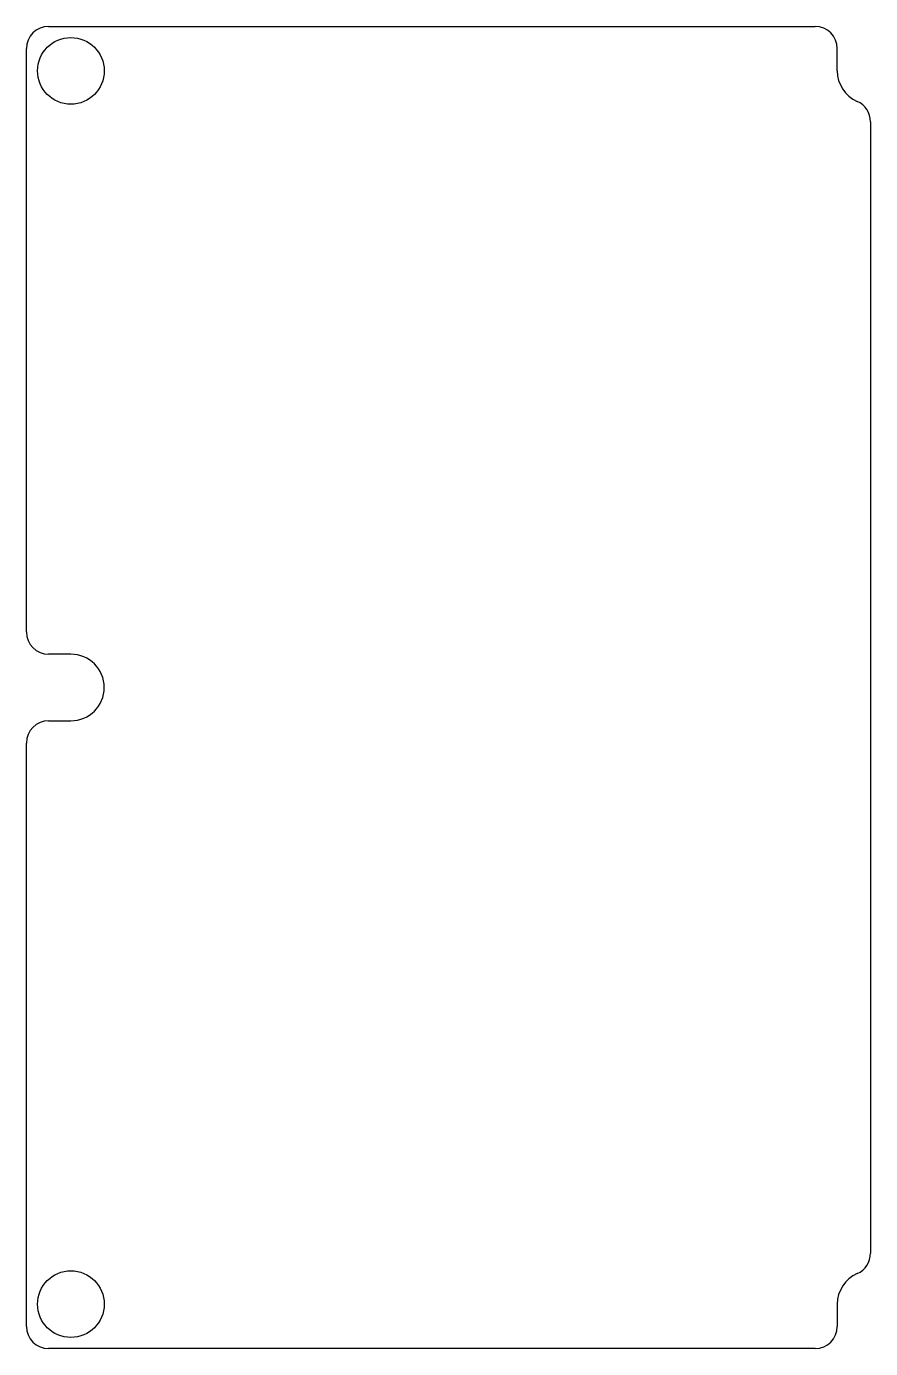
# Model space of a CAD drawing. Extents: x 82 to 158, y -150 to -31.
import ezdxf

# ---------------------------------------------------------------- set-up
doc = ezdxf.new("R2010")
doc.units = 0

# ---------------------------------------------------------------- blocks, each defined once
blk = doc.blocks.new('Ortho1')
at = {"color": 0, "linetype": 'BYBLOCK'}
for p, q in [((-79.95, -1.8), (-10.95, -1.8)), ((-81.95, -56.3), (-81.95, -3.8)), ((-8.95, -5.8), (-8.95, -3.8)), ((-5.95, -10.3826), (-5.95, -112.217)), ((-77.95, -58.3), (-79.95, -58.3)), ((-79.95, -64.3), (-77.95, -64.3)), ((-81.95, -118.8), (-81.95, -66.3)), ((-8.95, -116.8), (-8.95, -118.8)), ((-10.95, -120.8), (-79.95, -120.8))]:
    blk.add_line(p, q, dxfattribs=at)
for centre in [(-77.95, -5.8), (-77.95, -116.8)]:
    blk.add_circle(centre, 3, dxfattribs=at)
for centre, radius, start, end in [((-79.95, -3.8), 2, 90, 180), ((-10.95, -3.8), 2, 0, 90), ((-5.95, -5.8), 3, -180, -113.578), ((-7.95, -10.3826), 2, 0, 66.4218), ((-79.95, -56.3), 2, 180, -90), ((-77.95, -61.3), 3, -90, 90), ((-79.95, -66.3), 2, 90, 180), ((-7.95, -112.217), 2, -66.4218, 0), ((-5.95, -116.8), 3, 113.578, 180), ((-79.95, -118.8), 2, 180, -90), ((-10.95, -118.8), 2, -90, 0)]:
    blk.add_arc(centre, radius, start, end, dxfattribs=at)

msp = doc.modelspace()

# ---------------------------------------------------------------- block references
msp.add_blockref('Ortho1', (163.95, -28.7))

doc.saveas('drawing.dxf')
